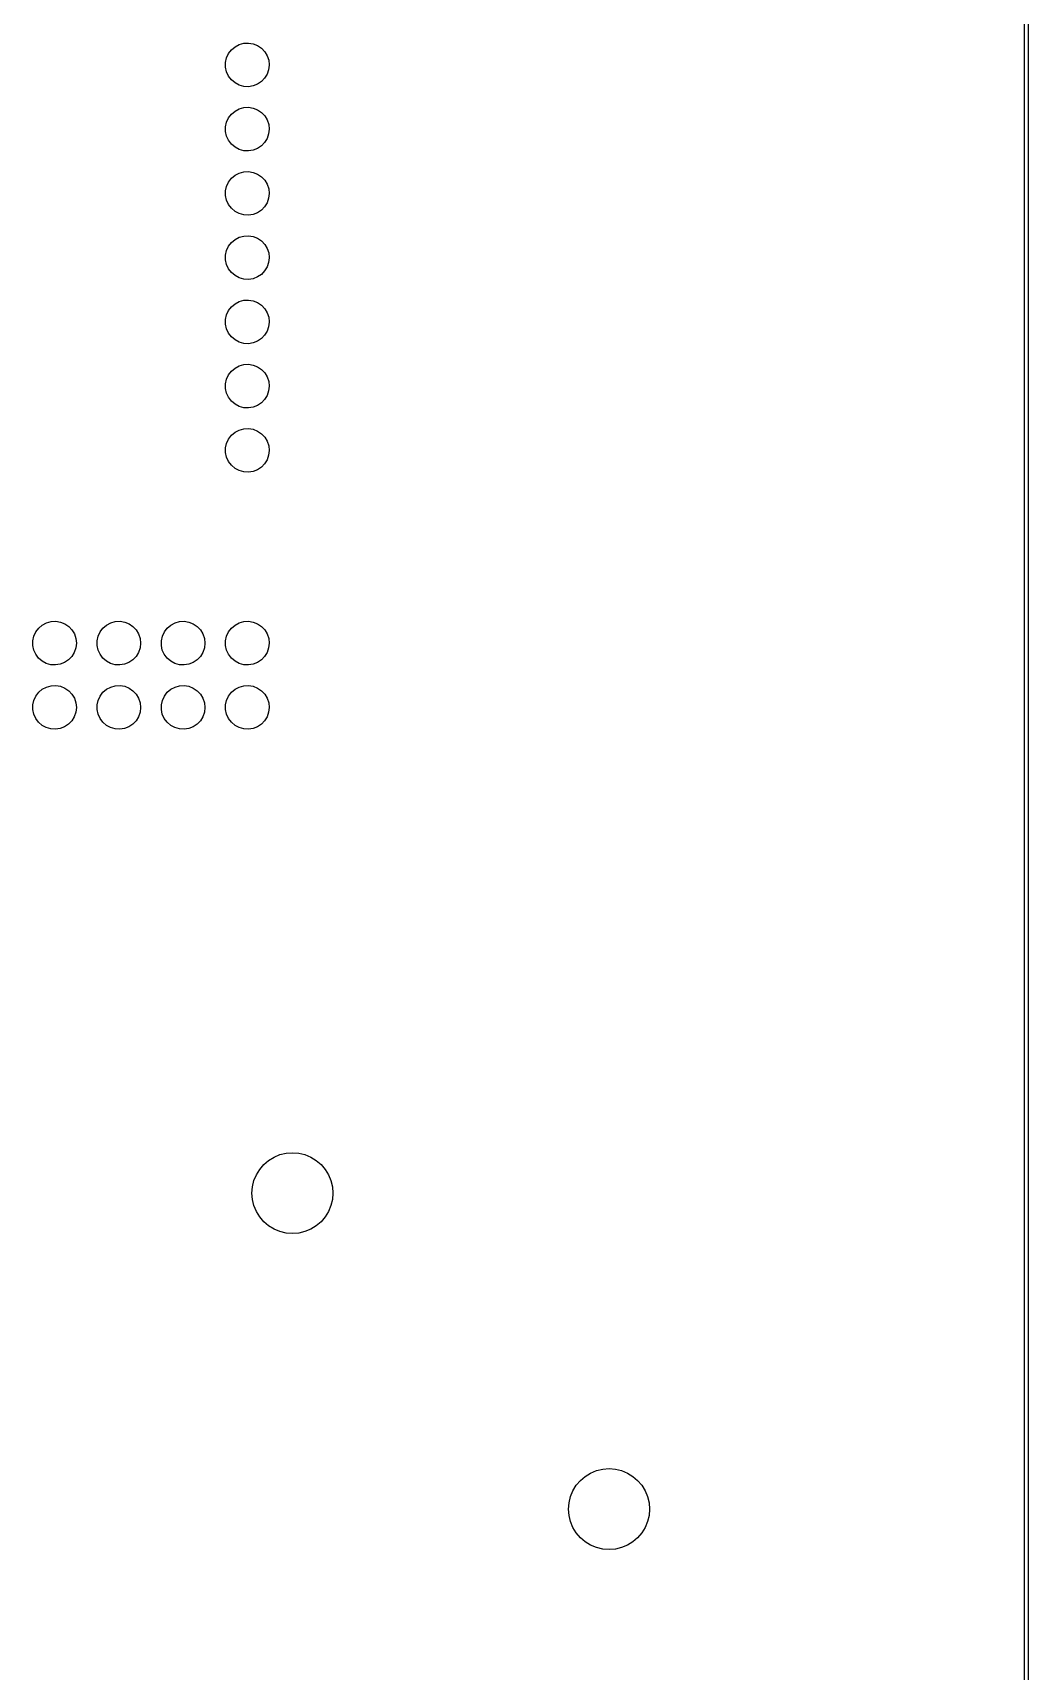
# Model space of a CAD drawing. Extents: x 119 to 479, y -311 to -51.
# Drawn here: x 439.7 to 479.1, y -181 to -116.2 of the extents above; entities that cross this region are included whole.
import ezdxf

# ---------------------------------------------------------------- set-up
doc = ezdxf.new("R2010")
doc.units = 0
doc.layers.add('BLACK', color=7, linetype='CONTINUOUS')

msp = doc.modelspace()

# ---------------------------------------------------------------- linework, layer by layer
at = {"layer": 'BLACK', "linetype": 'CONTINUOUS'}
for p, q in [((478.925, -310.925), (478.925, -51.075)), ((479.075, -51), (479.075, -311)), ((447.359, -117.399), (447.4, -117.217)), ((447.4, -117.217), (447.479, -117.048)), ((447.479, -117.048), (447.592, -116.899)), ((447.592, -116.899), (447.735, -116.779)), ((447.735, -116.779), (447.9, -116.692)), ((447.9, -116.692), (448.079, -116.643)), ((448.079, -116.643), (448.266, -116.633)), ((448.266, -116.633), (448.45, -116.663)), ((448.45, -116.663), (448.623, -116.732)), ((448.623, -116.732), (448.777, -116.837)), ((448.777, -116.837), (448.905, -116.973)), ((448.905, -116.973), (449.001, -117.133)), ((449.001, -117.133), (449.061, -117.31)), ((447.359, -117.585), (447.359, -117.399)), ((447.398, -117.768), (447.359, -117.585)), ((447.476, -117.937), (447.398, -117.768)), ((448.999, -117.863), (448.902, -118.022)), ((449.06, -117.686), (448.999, -117.863)), ((449.081, -117.501), (449.06, -117.686)), ((449.061, -117.31), (449.081, -117.495)), ((449.081, -117.495), (449.081, -117.501)), ((447.588, -118.086), (447.476, -117.937)), ((447.73, -118.208), (447.588, -118.086)), ((447.894, -118.296), (447.73, -118.208)), ((448.073, -118.347), (447.894, -118.296)), ((448.26, -118.358), (448.073, -118.347)), ((448.444, -118.328), (448.26, -118.358)), ((448.618, -118.26), (448.444, -118.328)), ((448.773, -118.157), (448.618, -118.26)), ((448.902, -118.022), (448.773, -118.157)), ((447.9, -119.232), (448.079, -119.183)), ((448.079, -119.183), (448.266, -119.173)), ((448.266, -119.173), (448.45, -119.203)), ((447.359, -119.939), (447.4, -119.757)), ((447.4, -119.757), (447.479, -119.588)), ((447.479, -119.588), (447.592, -119.439)), ((447.592, -119.439), (447.735, -119.319)), ((447.735, -119.319), (447.9, -119.232)), ((448.45, -119.203), (448.623, -119.272)), ((448.623, -119.272), (448.777, -119.377)), ((448.777, -119.377), (448.905, -119.513)), ((448.905, -119.513), (449.001, -119.673)), ((449.001, -119.673), (449.061, -119.85)), ((447.359, -120.125), (447.359, -119.939)), ((447.398, -120.308), (447.359, -120.125)), ((447.476, -120.477), (447.398, -120.308)), ((447.588, -120.626), (447.476, -120.477)), ((448.999, -120.403), (448.902, -120.562)), ((449.06, -120.226), (448.999, -120.403)), ((449.081, -120.041), (449.06, -120.226)), ((449.061, -119.85), (449.081, -120.035)), ((449.081, -120.035), (449.081, -120.041)), ((447.73, -120.748), (447.588, -120.626)), ((447.894, -120.836), (447.73, -120.748)), ((448.073, -120.887), (447.894, -120.836)), ((448.26, -120.898), (448.073, -120.887)), ((448.444, -120.868), (448.26, -120.898)), ((448.618, -120.8), (448.444, -120.868)), ((448.773, -120.697), (448.618, -120.8)), ((448.902, -120.562), (448.773, -120.697)), ((447.735, -121.859), (447.9, -121.772)), ((447.9, -121.772), (448.079, -121.723)), ((448.079, -121.723), (448.266, -121.713)), ((448.266, -121.713), (448.45, -121.743)), ((448.45, -121.743), (448.623, -121.812)), ((447.359, -122.479), (447.4, -122.297)), ((447.4, -122.297), (447.479, -122.128)), ((447.479, -122.128), (447.592, -121.979)), ((447.592, -121.979), (447.735, -121.859)), ((448.623, -121.812), (448.777, -121.917)), ((448.777, -121.917), (448.905, -122.053)), ((448.905, -122.053), (449.001, -122.213)), ((449.001, -122.213), (449.061, -122.39)), ((449.061, -122.39), (449.081, -122.575)), ((447.359, -122.665), (447.359, -122.479)), ((447.398, -122.848), (447.359, -122.665)), ((447.476, -123.017), (447.398, -122.848)), ((447.588, -123.166), (447.476, -123.017)), ((448.999, -122.943), (448.902, -123.102)), ((449.06, -122.766), (448.999, -122.943)), ((449.081, -122.581), (449.06, -122.766)), ((449.081, -122.575), (449.081, -122.581)), ((447.73, -123.288), (447.588, -123.166)), ((447.894, -123.376), (447.73, -123.288)), ((448.073, -123.427), (447.894, -123.376)), ((448.26, -123.438), (448.073, -123.427)), ((448.444, -123.408), (448.26, -123.438)), ((448.618, -123.34), (448.444, -123.408)), ((448.773, -123.237), (448.618, -123.34)), ((448.902, -123.102), (448.773, -123.237)), ((447.735, -124.399), (447.9, -124.312)), ((447.9, -124.312), (448.079, -124.263)), ((448.079, -124.263), (448.266, -124.253)), ((448.266, -124.253), (448.45, -124.283)), ((448.45, -124.283), (448.623, -124.352)), ((448.623, -124.352), (448.777, -124.457)), ((447.359, -125.019), (447.4, -124.837)), ((447.4, -124.837), (447.479, -124.668)), ((447.479, -124.668), (447.592, -124.519)), ((447.592, -124.519), (447.735, -124.399)), ((448.777, -124.457), (448.905, -124.593)), ((448.905, -124.593), (449.001, -124.753)), ((449.001, -124.753), (449.061, -124.93)), ((449.061, -124.93), (449.081, -125.115)), ((447.359, -125.205), (447.359, -125.019)), ((447.398, -125.388), (447.359, -125.205)), ((447.476, -125.557), (447.398, -125.388)), ((447.588, -125.706), (447.476, -125.557)), ((448.902, -125.642), (448.773, -125.777)), ((448.999, -125.483), (448.902, -125.642)), ((449.06, -125.306), (448.999, -125.483)), ((449.081, -125.121), (449.06, -125.306)), ((449.081, -125.115), (449.081, -125.121)), ((447.73, -125.828), (447.588, -125.706)), ((447.894, -125.916), (447.73, -125.828)), ((448.073, -125.967), (447.894, -125.916)), ((448.26, -125.978), (448.073, -125.967)), ((448.444, -125.948), (448.26, -125.978)), ((448.618, -125.88), (448.444, -125.948)), ((448.773, -125.777), (448.618, -125.88)), ((447.592, -127.059), (447.735, -126.939)), ((447.735, -126.939), (447.9, -126.852)), ((447.9, -126.852), (448.079, -126.803)), ((448.079, -126.803), (448.266, -126.793)), ((448.266, -126.793), (448.45, -126.823)), ((448.45, -126.823), (448.623, -126.892)), ((448.623, -126.892), (448.777, -126.997)), ((447.359, -127.559), (447.4, -127.377)), ((447.359, -127.745), (447.359, -127.559)), ((447.4, -127.377), (447.479, -127.208)), ((447.479, -127.208), (447.592, -127.059)), ((448.777, -126.997), (448.905, -127.133)), ((448.905, -127.133), (449.001, -127.293)), ((449.001, -127.293), (449.061, -127.47)), ((449.061, -127.47), (449.081, -127.655)), ((447.398, -127.928), (447.359, -127.745)), ((447.476, -128.097), (447.398, -127.928)), ((447.588, -128.246), (447.476, -128.097)), ((447.73, -128.368), (447.588, -128.246)), ((448.902, -128.182), (448.773, -128.317)), ((448.999, -128.023), (448.902, -128.182)), ((449.06, -127.846), (448.999, -128.023)), ((449.081, -127.661), (449.06, -127.846)), ((449.081, -127.655), (449.081, -127.661)), ((447.894, -128.456), (447.73, -128.368)), ((448.073, -128.507), (447.894, -128.456)), ((448.26, -128.518), (448.073, -128.507)), ((448.444, -128.488), (448.26, -128.518)), ((448.618, -128.42), (448.444, -128.488)), ((448.773, -128.317), (448.618, -128.42)), ((447.592, -129.599), (447.735, -129.479)), ((447.735, -129.479), (447.9, -129.392)), ((447.9, -129.392), (448.079, -129.343)), ((448.079, -129.343), (448.266, -129.333)), ((448.266, -129.333), (448.45, -129.363)), ((448.45, -129.363), (448.623, -129.432)), ((448.623, -129.432), (448.777, -129.537)), ((448.777, -129.537), (448.905, -129.673)), ((447.359, -130.099), (447.4, -129.917)), ((447.359, -130.285), (447.359, -130.099)), ((447.4, -129.917), (447.479, -129.748)), ((447.479, -129.748), (447.592, -129.599)), ((448.905, -129.673), (449.001, -129.833)), ((449.001, -129.833), (449.061, -130.01)), ((449.061, -130.01), (449.081, -130.195)), ((449.081, -130.195), (449.081, -130.201)), ((447.398, -130.468), (447.359, -130.285)), ((447.476, -130.637), (447.398, -130.468)), ((447.588, -130.786), (447.476, -130.637)), ((447.73, -130.908), (447.588, -130.786)), ((448.902, -130.722), (448.773, -130.857)), ((448.999, -130.563), (448.902, -130.722)), ((449.06, -130.386), (448.999, -130.563)), ((449.081, -130.201), (449.06, -130.386)), ((447.894, -130.996), (447.73, -130.908)), ((448.073, -131.047), (447.894, -130.996)), ((448.26, -131.058), (448.073, -131.047)), ((448.444, -131.028), (448.26, -131.058)), ((448.618, -130.96), (448.444, -131.028)), ((448.773, -130.857), (448.618, -130.96)), ((447.479, -132.288), (447.592, -132.139)), ((447.592, -132.139), (447.735, -132.019)), ((447.735, -132.019), (447.9, -131.932)), ((447.9, -131.932), (448.079, -131.883)), ((448.079, -131.883), (448.266, -131.873)), ((448.266, -131.873), (448.45, -131.903)), ((448.45, -131.903), (448.623, -131.972)), ((448.623, -131.972), (448.777, -132.077)), ((448.777, -132.077), (448.905, -132.213)), ((447.359, -132.639), (447.4, -132.457)), ((447.359, -132.825), (447.359, -132.639)), ((447.4, -132.457), (447.479, -132.288)), ((448.905, -132.213), (449.001, -132.373)), ((449.001, -132.373), (449.061, -132.55)), ((449.081, -132.741), (449.06, -132.926)), ((449.061, -132.55), (449.081, -132.735)), ((449.081, -132.735), (449.081, -132.741)), ((447.398, -133.008), (447.359, -132.825)), ((447.476, -133.177), (447.398, -133.008)), ((447.588, -133.326), (447.476, -133.177)), ((447.73, -133.448), (447.588, -133.326)), ((448.773, -133.397), (448.618, -133.5)), ((448.902, -133.262), (448.773, -133.397)), ((448.999, -133.103), (448.902, -133.262)), ((449.06, -132.926), (448.999, -133.103)), ((447.894, -133.536), (447.73, -133.448)), ((448.073, -133.587), (447.894, -133.536)), ((448.26, -133.598), (448.073, -133.587)), ((448.444, -133.568), (448.26, -133.598)), ((448.618, -133.5), (448.444, -133.568)), ((439.78, -140.077), (439.859, -139.908)), ((439.859, -139.908), (439.972, -139.759)), ((439.972, -139.759), (440.115, -139.639)), ((440.115, -139.639), (440.28, -139.552)), ((440.28, -139.552), (440.459, -139.503)), ((440.459, -139.503), (440.646, -139.493)), ((440.646, -139.493), (440.83, -139.523)), ((440.83, -139.523), (441.003, -139.592)), ((441.003, -139.592), (441.157, -139.697)), ((441.157, -139.697), (441.285, -139.833)), ((441.285, -139.833), (441.381, -139.993)), ((442.32, -140.077), (442.399, -139.908)), ((442.399, -139.908), (442.512, -139.759)), ((442.512, -139.759), (442.655, -139.639)), ((442.655, -139.639), (442.82, -139.552)), ((442.82, -139.552), (442.999, -139.503)), ((442.999, -139.503), (443.186, -139.493)), ((443.186, -139.493), (443.37, -139.523)), ((443.37, -139.523), (443.543, -139.592)), ((443.543, -139.592), (443.697, -139.697)), ((443.697, -139.697), (443.825, -139.833)), ((443.825, -139.833), (443.921, -139.993)), ((444.86, -140.077), (444.939, -139.908)), ((444.939, -139.908), (445.052, -139.759)), ((445.052, -139.759), (445.195, -139.639)), ((445.195, -139.639), (445.36, -139.552)), ((445.36, -139.552), (445.539, -139.503)), ((445.539, -139.503), (445.726, -139.493)), ((445.726, -139.493), (445.91, -139.523)), ((445.91, -139.523), (446.083, -139.592)), ((446.083, -139.592), (446.237, -139.697)), ((446.237, -139.697), (446.365, -139.833)), ((446.365, -139.833), (446.461, -139.993)), ((447.4, -140.077), (447.479, -139.908)), ((447.479, -139.908), (447.592, -139.759)), ((447.592, -139.759), (447.735, -139.639)), ((447.735, -139.639), (447.9, -139.552)), ((447.9, -139.552), (448.079, -139.503)), ((448.079, -139.503), (448.266, -139.493)), ((448.266, -139.493), (448.45, -139.523)), ((448.45, -139.523), (448.623, -139.592)), ((448.623, -139.592), (448.777, -139.697)), ((448.777, -139.697), (448.905, -139.833)), ((448.905, -139.833), (449.001, -139.993)), ((439.739, -140.259), (439.78, -140.077)), ((439.739, -140.445), (439.739, -140.259)), ((439.778, -140.628), (439.739, -140.445)), ((441.44, -140.546), (441.379, -140.723)), ((441.381, -139.993), (441.441, -140.17)), ((441.461, -140.361), (441.44, -140.546)), ((441.441, -140.17), (441.461, -140.355)), ((441.461, -140.355), (441.461, -140.361)), ((442.279, -140.259), (442.32, -140.077)), ((442.279, -140.445), (442.279, -140.259)), ((442.318, -140.628), (442.279, -140.445)), ((443.98, -140.546), (443.919, -140.723)), ((443.921, -139.993), (443.981, -140.17)), ((444.001, -140.361), (443.98, -140.546)), ((443.981, -140.17), (444.001, -140.355)), ((444.001, -140.355), (444.001, -140.361)), ((444.819, -140.259), (444.86, -140.077)), ((444.819, -140.445), (444.819, -140.259)), ((444.858, -140.628), (444.819, -140.445)), ((446.52, -140.546), (446.459, -140.723)), ((446.461, -139.993), (446.521, -140.17)), ((446.541, -140.361), (446.52, -140.546)), ((446.521, -140.17), (446.541, -140.355)), ((446.541, -140.355), (446.541, -140.361)), ((447.359, -140.259), (447.4, -140.077)), ((447.359, -140.445), (447.359, -140.259)), ((447.398, -140.628), (447.359, -140.445)), ((449.06, -140.546), (448.999, -140.723)), ((449.001, -139.993), (449.061, -140.17)), ((449.081, -140.361), (449.06, -140.546)), ((449.061, -140.17), (449.081, -140.355)), ((449.081, -140.355), (449.081, -140.361)), ((439.856, -140.797), (439.778, -140.628)), ((439.968, -140.946), (439.856, -140.797)), ((440.11, -141.068), (439.968, -140.946)), ((440.274, -141.156), (440.11, -141.068)), ((440.453, -141.207), (440.274, -141.156)), ((440.64, -141.218), (440.453, -141.207)), ((440.824, -141.188), (440.64, -141.218)), ((440.998, -141.12), (440.824, -141.188)), ((441.153, -141.017), (440.998, -141.12)), ((441.282, -140.882), (441.153, -141.017)), ((441.379, -140.723), (441.282, -140.882)), ((442.396, -140.797), (442.318, -140.628)), ((442.508, -140.946), (442.396, -140.797)), ((442.65, -141.068), (442.508, -140.946)), ((442.814, -141.156), (442.65, -141.068)), ((442.993, -141.207), (442.814, -141.156)), ((443.18, -141.218), (442.993, -141.207)), ((443.364, -141.188), (443.18, -141.218)), ((443.538, -141.12), (443.364, -141.188)), ((443.693, -141.017), (443.538, -141.12)), ((443.822, -140.882), (443.693, -141.017)), ((443.919, -140.723), (443.822, -140.882)), ((444.936, -140.797), (444.858, -140.628)), ((445.048, -140.946), (444.936, -140.797)), ((445.19, -141.068), (445.048, -140.946)), ((445.354, -141.156), (445.19, -141.068)), ((445.533, -141.207), (445.354, -141.156)), ((445.72, -141.218), (445.533, -141.207)), ((445.904, -141.188), (445.72, -141.218)), ((446.078, -141.12), (445.904, -141.188)), ((446.233, -141.017), (446.078, -141.12)), ((446.362, -140.882), (446.233, -141.017)), ((446.459, -140.723), (446.362, -140.882)), ((447.476, -140.797), (447.398, -140.628)), ((447.588, -140.946), (447.476, -140.797)), ((447.73, -141.068), (447.588, -140.946)), ((447.894, -141.156), (447.73, -141.068)), ((448.073, -141.207), (447.894, -141.156)), ((448.26, -141.218), (448.073, -141.207)), ((448.444, -141.188), (448.26, -141.218)), ((448.618, -141.12), (448.444, -141.188)), ((448.773, -141.017), (448.618, -141.12)), ((448.902, -140.882), (448.773, -141.017)), ((448.999, -140.723), (448.902, -140.882)), ((439.78, -142.617), (439.859, -142.448)), ((439.859, -142.448), (439.972, -142.299)), ((439.972, -142.299), (440.115, -142.179)), ((440.115, -142.179), (440.28, -142.092)), ((440.28, -142.092), (440.459, -142.043)), ((440.459, -142.043), (440.646, -142.033)), ((440.646, -142.033), (440.83, -142.063)), ((440.83, -142.063), (441.003, -142.132)), ((441.003, -142.132), (441.157, -142.237)), ((441.157, -142.237), (441.285, -142.373)), ((441.285, -142.373), (441.381, -142.533)), ((442.32, -142.617), (442.399, -142.448)), ((442.399, -142.448), (442.512, -142.299)), ((442.512, -142.299), (442.655, -142.179)), ((442.655, -142.179), (442.82, -142.092)), ((442.82, -142.092), (442.999, -142.043)), ((442.999, -142.043), (443.186, -142.033)), ((443.186, -142.033), (443.37, -142.063)), ((443.37, -142.063), (443.543, -142.132)), ((443.543, -142.132), (443.697, -142.237)), ((443.697, -142.237), (443.825, -142.373)), ((443.825, -142.373), (443.921, -142.533)), ((444.86, -142.617), (444.939, -142.448)), ((444.939, -142.448), (445.052, -142.299)), ((445.052, -142.299), (445.195, -142.179)), ((445.195, -142.179), (445.36, -142.092)), ((445.36, -142.092), (445.539, -142.043)), ((445.539, -142.043), (445.726, -142.033)), ((445.726, -142.033), (445.91, -142.063)), ((445.91, -142.063), (446.083, -142.132)), ((446.083, -142.132), (446.237, -142.237)), ((446.237, -142.237), (446.365, -142.373)), ((446.365, -142.373), (446.461, -142.533)), ((447.4, -142.617), (447.479, -142.448)), ((447.479, -142.448), (447.592, -142.299)), ((447.592, -142.299), (447.735, -142.179)), ((447.735, -142.179), (447.9, -142.092)), ((447.9, -142.092), (448.079, -142.043)), ((448.079, -142.043), (448.266, -142.033)), ((448.266, -142.033), (448.45, -142.063)), ((448.45, -142.063), (448.623, -142.132)), ((448.623, -142.132), (448.777, -142.237)), ((448.777, -142.237), (448.905, -142.373)), ((448.905, -142.373), (449.001, -142.533)), ((439.739, -142.799), (439.78, -142.617)), ((439.739, -142.985), (439.739, -142.799)), ((439.778, -143.168), (439.739, -142.985)), ((441.44, -143.086), (441.379, -143.263)), ((441.381, -142.533), (441.441, -142.71)), ((441.461, -142.901), (441.44, -143.086)), ((441.441, -142.71), (441.461, -142.895)), ((441.461, -142.895), (441.461, -142.901)), ((442.279, -142.799), (442.32, -142.617)), ((442.279, -142.985), (442.279, -142.799)), ((442.318, -143.168), (442.279, -142.985)), ((443.98, -143.086), (443.919, -143.263)), ((443.921, -142.533), (443.981, -142.71)), ((444.001, -142.901), (443.98, -143.086)), ((443.981, -142.71), (444.001, -142.895)), ((444.001, -142.895), (444.001, -142.901)), ((444.819, -142.799), (444.86, -142.617)), ((444.819, -142.985), (444.819, -142.799)), ((444.858, -143.168), (444.819, -142.985)), ((446.52, -143.086), (446.459, -143.263)), ((446.461, -142.533), (446.521, -142.71)), ((446.541, -142.901), (446.52, -143.086)), ((446.521, -142.71), (446.541, -142.895)), ((446.541, -142.895), (446.541, -142.901)), ((447.359, -142.799), (447.4, -142.617)), ((447.359, -142.985), (447.359, -142.799)), ((447.398, -143.168), (447.359, -142.985)), ((449.06, -143.086), (448.999, -143.263)), ((449.001, -142.533), (449.061, -142.71)), ((449.081, -142.901), (449.06, -143.086)), ((449.061, -142.71), (449.081, -142.895)), ((449.081, -142.895), (449.081, -142.901)), ((439.856, -143.337), (439.778, -143.168)), ((439.968, -143.486), (439.856, -143.337)), ((440.11, -143.608), (439.968, -143.486)), ((440.274, -143.696), (440.11, -143.608)), ((440.453, -143.747), (440.274, -143.696)), ((440.64, -143.758), (440.453, -143.747)), ((440.824, -143.728), (440.64, -143.758)), ((440.998, -143.66), (440.824, -143.728)), ((441.153, -143.557), (440.998, -143.66)), ((441.282, -143.422), (441.153, -143.557)), ((441.379, -143.263), (441.282, -143.422)), ((442.396, -143.337), (442.318, -143.168)), ((442.508, -143.486), (442.396, -143.337)), ((442.65, -143.608), (442.508, -143.486)), ((442.814, -143.696), (442.65, -143.608)), ((442.993, -143.747), (442.814, -143.696)), ((443.18, -143.758), (442.993, -143.747)), ((443.364, -143.728), (443.18, -143.758)), ((443.538, -143.66), (443.364, -143.728)), ((443.693, -143.557), (443.538, -143.66)), ((443.822, -143.422), (443.693, -143.557)), ((443.919, -143.263), (443.822, -143.422)), ((444.936, -143.337), (444.858, -143.168)), ((445.048, -143.486), (444.936, -143.337)), ((445.19, -143.608), (445.048, -143.486)), ((445.354, -143.696), (445.19, -143.608)), ((445.533, -143.747), (445.354, -143.696)), ((445.72, -143.758), (445.533, -143.747)), ((445.904, -143.728), (445.72, -143.758)), ((446.078, -143.66), (445.904, -143.728)), ((446.233, -143.557), (446.078, -143.66)), ((446.362, -143.422), (446.233, -143.557)), ((446.459, -143.263), (446.362, -143.422)), ((447.476, -143.337), (447.398, -143.168)), ((447.588, -143.486), (447.476, -143.337)), ((447.73, -143.608), (447.588, -143.486)), ((447.894, -143.696), (447.73, -143.608)), ((448.073, -143.747), (447.894, -143.696)), ((448.26, -143.758), (448.073, -143.747)), ((448.444, -143.728), (448.26, -143.758)), ((448.618, -143.66), (448.444, -143.728)), ((448.773, -143.557), (448.618, -143.66)), ((448.902, -143.422), (448.773, -143.557)), ((448.999, -143.263), (448.902, -143.422)), ((449.274, -160.674), (449.506, -160.578)), ((449.506, -160.578), (449.75, -160.52)), ((449.75, -160.52), (450, -160.5)), ((450, -160.5), (450.25, -160.52)), ((450.25, -160.52), (450.494, -160.578)), ((450.494, -160.578), (450.726, -160.674)), ((448.574, -161.374), (448.706, -161.16)), ((448.706, -161.16), (448.869, -160.969)), ((448.869, -160.969), (449.06, -160.806)), ((449.06, -160.806), (449.274, -160.674)), ((450.726, -160.674), (450.94, -160.806)), ((450.94, -160.806), (451.131, -160.969)), ((451.131, -160.969), (451.294, -161.16)), ((451.294, -161.16), (451.426, -161.374)), ((448.4, -162.1), (448.42, -161.85)), ((448.42, -161.85), (448.478, -161.606)), ((448.478, -161.606), (448.574, -161.374)), ((451.426, -161.374), (451.522, -161.606)), ((451.522, -161.606), (451.58, -161.85)), ((451.58, -161.85), (451.6, -162.1)), ((448.42, -162.35), (448.4, -162.1)), ((448.478, -162.594), (448.42, -162.35)), ((451.58, -162.35), (451.522, -162.594)), ((451.6, -162.1), (451.58, -162.35)), ((448.574, -162.826), (448.478, -162.594)), ((448.706, -163.04), (448.574, -162.826)), ((448.869, -163.231), (448.706, -163.04)), ((449.06, -163.394), (448.869, -163.231)), ((451.131, -163.231), (450.94, -163.394)), ((451.294, -163.04), (451.131, -163.231)), ((451.426, -162.826), (451.294, -163.04)), ((451.522, -162.594), (451.426, -162.826)), ((449.274, -163.526), (449.06, -163.394)), ((449.506, -163.622), (449.274, -163.526)), ((449.75, -163.68), (449.506, -163.622)), ((450, -163.7), (449.75, -163.68)), ((450.25, -163.68), (450, -163.7)), ((450.494, -163.622), (450.25, -163.68)), ((450.726, -163.526), (450.494, -163.622)), ((450.94, -163.394), (450.726, -163.526)), ((461.216, -173.65), (461.379, -173.459)), ((461.379, -173.459), (461.57, -173.296)), ((461.57, -173.296), (461.784, -173.164)), ((461.784, -173.164), (462.016, -173.068)), ((462.016, -173.068), (462.26, -173.01)), ((462.26, -173.01), (462.51, -172.99)), ((462.51, -172.99), (462.76, -173.01)), ((462.76, -173.01), (463.004, -173.068)), ((463.004, -173.068), (463.236, -173.164)), ((463.236, -173.164), (463.45, -173.296)), ((463.45, -173.296), (463.641, -173.459)), ((463.641, -173.459), (463.804, -173.65)), ((460.93, -174.34), (460.988, -174.096)), ((460.988, -174.096), (461.084, -173.864)), ((461.084, -173.864), (461.216, -173.65)), ((463.804, -173.65), (463.936, -173.864)), ((463.936, -173.864), (464.032, -174.096)), ((464.032, -174.096), (464.09, -174.34)), ((460.91, -174.59), (460.93, -174.34)), ((460.93, -174.84), (460.91, -174.59)), ((460.988, -175.084), (460.93, -174.84)), ((464.09, -174.84), (464.032, -175.084)), ((464.09, -174.34), (464.11, -174.59)), ((464.11, -174.59), (464.09, -174.84)), ((461.084, -175.316), (460.988, -175.084)), ((461.216, -175.53), (461.084, -175.316)), ((461.379, -175.721), (461.216, -175.53)), ((463.804, -175.53), (463.641, -175.721)), ((463.936, -175.316), (463.804, -175.53)), ((464.032, -175.084), (463.936, -175.316)), ((461.57, -175.884), (461.379, -175.721)), ((461.784, -176.016), (461.57, -175.884)), ((462.016, -176.112), (461.784, -176.016)), ((462.26, -176.17), (462.016, -176.112)), ((462.51, -176.19), (462.26, -176.17)), ((462.76, -176.17), (462.51, -176.19)), ((463.004, -176.112), (462.76, -176.17)), ((463.236, -176.016), (463.004, -176.112)), ((463.45, -175.884), (463.236, -176.016)), ((463.641, -175.721), (463.45, -175.884))]:
    msp.add_line(p, q, dxfattribs=at)

doc.saveas('drawing.dxf')
